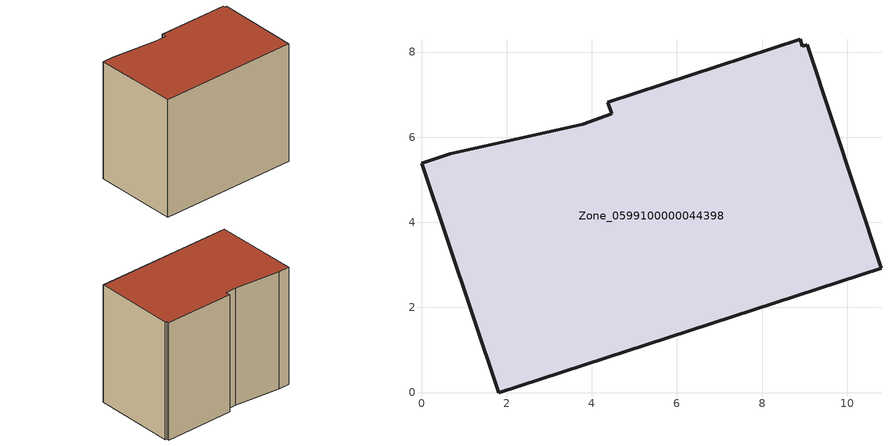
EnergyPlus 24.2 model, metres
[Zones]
Zone_0599100000044398
 floor ground (C_G): 4.47,6.55 4.38,6.82 8.89,8.3 8.94,8.13 9.06,8.17 10.79,2.92 1.82,0 0,5.38 0.68,5.61 3.79,6.3 z0.44
 wall outside (C_F): 4.38,6.82 4.47,6.55 3.79,6.3 0.68,5.61 0,5.38 1.82,0 10.79,2.92 9.06,8.17 8.94,8.13 8.89,8.3 4.38,6.82 z0.44:8.57
 roof outside (C_R): 8.94,8.13 8.89,8.3 4.38,6.82 4.47,6.55 3.79,6.3 0.68,5.61 0,5.38 1.82,0 10.79,2.92 9.06,8.17 z8.57
[BUILDING]
Pand.0599100000044398: North Axis=0; Terrain=City; Loads Convergence Tolerance Value=0.04; Temperature Convergence Tolerance Value=0.4; Solar Distribution=FullExterior; Maximum Number of Warmup Days=25; Minimum Number of Warmup Days=1
[Site:Location]
Rotterdam.The.Hague.AP_ZH_NLD Design_Conditions: Latitude=51.96; Longitude=4.45; Time Zone=1; Elevation=-4.5
[SITE:GROUNDTEMPERATURE:BUILDINGSURFACE]
18, 18, 18, 18, 18, 18, 18, 18, 18, 18, 18, 18
[MATERIAL] Thermal Absorptance=0.9; Solar Absorptance=0.7; Visible Absorptance=0.7
Name | Roughness | Thickness | Conductivity | Density | Specific Heat
G.TC.1965-1974 | MediumSmooth | 0.15 | 0.882353 | 540 | 1210
F.TC.1965-1974 | Rough | 0.3 | 0.697674 | 1920 | 840
R.TC.1965-1974 | MediumRough | 0.2 | 0.232558 | 1500 | 1000
[CONSTRUCTION]
C_G: G.TC.1965-1974
C_F: F.TC.1965-1974
C_R: R.TC.1965-1974
[ZONE]
Zone_0599100000044398: Type=1; Multiplier=1; Ceiling Height=Autocalculate; Volume=Autocalculate; Floor Area=autocalculate; Part of Total Floor Area=Yes
[ZONEINFILTRATION:DESIGNFLOWRATE]
Infil_Zone_0599100000044398: Zone or ZoneList or Space or SpaceList=Zone_0599100000044398; Schedule=AlwaysOn; Design Flow Rate Calculation Method=Flow/Area; Flow Rate per Floor Area=0.003; Constant Term Coefficient=1; Temperature Term Coefficient=0; Velocity Term Coefficient=0; Velocity Squared Term Coefficient=0
[HVACTEMPLATE:ZONE:IDEALLOADSAIRSYSTEM]
Zone_0599100000044398: Maximum Heating Supply Air Temperature=50; Minimum Cooling Supply Air Temperature=13; Maximum Heating Supply Air Humidity Ratio=0.0156; Minimum Cooling Supply Air Humidity Ratio=0.0077; Heating Limit=NoLimit; Cooling Limit=NoLimit; Dehumidification Control Type=ConstantSensibleHeatRatio; Cooling Sensible Heat Ratio=0.7; Dehumidification Setpoint=60; Humidification Control Type=None; Humidification Setpoint=30; Outdoor Air Method=None; Outdoor Air Flow Rate per Person=0.00944; Outdoor Air Flow Rate per Zone Floor Area=0; Outdoor Air Flow Rate per Zone=0; Demand Controlled Ventilation Type=None; Outdoor Air Economizer Type=NoEconomizer; Heat Recovery Type=None; Sensible Heat Recovery Effectiveness=0.7; Latent Heat Recovery Effectiveness=0.65
[ZONECONTROL:THERMOSTAT]
ThermostatControl_Zone_0599100000044398: Zone or ZoneList=Zone_0599100000044398; Control Type Schedule=DualSetpointControlType; Control 1=Thermostat_Zone_0599100000044398; Temperature Difference Between Cutout And Setpoint=0
[THERMOSTATSETPOINT:DUALSETPOINT]
Thermostat_Zone_0599100000044398: Heating Setpoint Temperature Schedule=HeatingSetpoint_Zone_0599100000044398; Cooling Setpoint Temperature Schedule=CoolingSetpoint_Zone_0599100000044398
[SCHEDULE:COMPACT]
HeatingSetpoint_Zone_0599100000044398: Through: 12/31, For: AllDays, Until: 24:00, 21
CoolingSetpoint_Zone_0599100000044398: Through: 12/31, For: AllDays, Until: 24:00, 24
DualSetpointControlType: Through: 12/31, For: AllDays, Until: 24:00, 4
AlwaysOn: Through: 12/31, For: AllDays, Until: 24:00, 1
